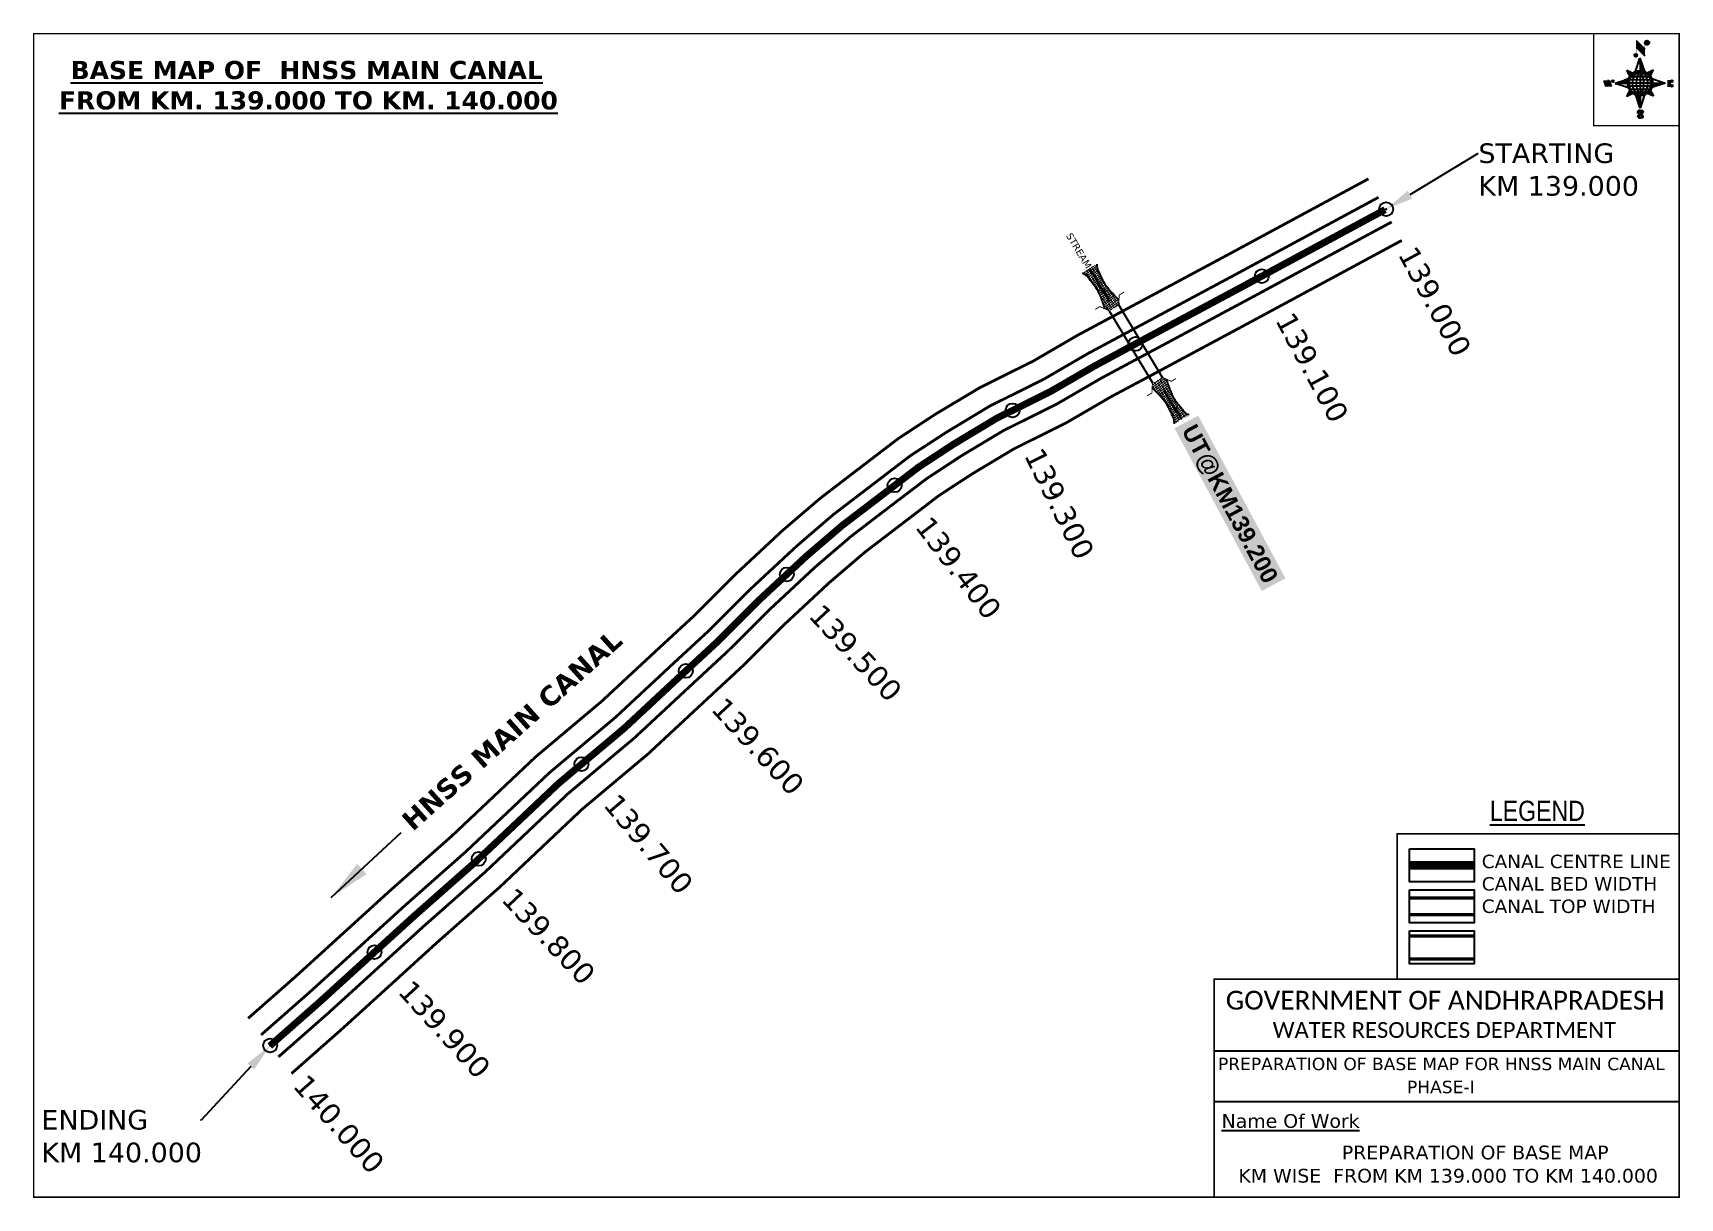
# Model space of a CAD drawing. Header units: inches. Extents: x 762559 to 763736, y 1686900 to 1687732.
import ezdxf
from ezdxf import colors
from ezdxf.entities.mleader import LeaderData, LeaderLine
from ezdxf.enums import TextEntityAlignment as Align
from ezdxf.math import Vec2, Vec3

# ---------------------------------------------------------------- set-up
doc = ezdxf.new("R2010")
doc.units = ezdxf.units.IN
doc.header["$MEASUREMENT"] = 0
doc.header["$PDMODE"] = 32
doc.header["$PDSIZE"] = 10
doc.linetypes.add('HIDDEN2', pattern=[0.1875, 0.125, -0.0625])
for name, color, linetype in [('AQUADUCT', 1, 'Continuous'), ('bord', 1, 'Continuous'), ('CANAL1', 1, 'Continuous'), ('CSMark', 72, 'Continuous'), ('DCBMS', 232, 'Continuous'), ('PAGE', 7, 'Continuous'), ('STRUCTURE', 5, 'Continuous'), ('TEXT', 7, 'Continuous')]:
    doc.layers.add(name, color=color, linetype=linetype)
doc.styles.add('ARIALN', font='ARIALN_1.TTF')
doc.styles.get("Standard").update_dxf_attribs({"font": 'verdana_0.ttf'})
doc.dimstyles.get("Standard").update_dxf_attribs({"dimtxt": 0.18, "dimasz": 0.18, "dimexe": 0.18, "dimexo": 0.0625, "dimgap": 0.09, "dimtad": 0, "dimtih": 1, "dimtoh": 1, "dimdec": 4, "dimzin": 0, "dimdsep": 46, "dimtxsty": 'Standard', "dimcen": 0.09, "dimadec": 0, "dimazin": 0, "dimtfac": 1, "dimtdec": 4, "dimtofl": 0, "dimtmove": 0, "dimatfit": 3, "dimfxl": 0, "dimtolj": 1, "dimtzin": 0, "dimarcsym": 0})
pattern_1 = [(267.297113149, (-8720374.938, 50637915.138), (10.5367255337, -0.497431438), [])]
pattern_2 = [(357.297113149, (-8720374.938, 50637915.138), (0.497431438, 10.5367255337), [])]

# ---------------------------------------------------------------- blocks, each defined once
blk = doc.blocks.new('*X16')
at = {"color": 0, "linetype": 'Continuous'}
for p, q in [((6321.6, 240.5), (6322.3, 241.2)), ((6321.6, 240.3), (6322.3, 241)), ((6321.6, 240.1), (6322.3, 240.8)), ((6321.6, 239.9), (6322.4, 240.7)), ((6321.6, 239.8), (6322.4, 240.6)), ((6321.6, 239.6), (6322.5, 240.5)), ((6321.6, 239.4), (6322.5, 240.3)), ((6321.6, 239.2), (6322.6, 240.2)), ((6321.7, 239.1), (6322.6, 240.1)), ((6321.8, 240.8), (6322.4, 241.4)), ((6321.8, 239), (6322.7, 240)), ((6321.8, 239), (6322.8, 239.9)), ((6321.9, 238.9), (6322.9, 239.8)), ((6322, 238.8), (6323, 239.7)), ((6322.1, 241.3), (6322.4, 241.6)), ((6322.1, 238.7), (6323.1, 239.6)), ((6322.2, 238.6), (6323.1, 239.6)), ((6322.3, 238.5), (6323.2, 239.5)), ((6322.4, 238.5), (6323.3, 239.4)), ((6322.5, 238.4), (6323.4, 239.3)), ((6322.7, 238.4), (6323.6, 239.3)), ((6322.8, 238.3), (6323.7, 239.2)), ((6322.9, 238.3), (6323.8, 239.1)), ((6323.1, 238.2), (6323.9, 239.1)), ((6323.2, 238.2), (6324, 239)), ((6323.3, 238.2), (6324.2, 239)), ((6323.5, 238.1), (6324.3, 238.9)), ((6323.7, 238.1), (6324.4, 238.9)), ((6323.8, 238.1), (6324.6, 238.8)), ((6324.1, 238.2), (6324.7, 238.8)), ((6324.3, 238.3), (6324.9, 238.8)), ((6324.6, 238.3), (6325.1, 238.8)), ((6324.8, 238.4), (6325.2, 238.8)), ((6325.1, 238.5), (6325.4, 238.8)), ((6325.4, 238.6), (6325.6, 238.8))]:
    blk.add_line(p, q, dxfattribs=at)
blk = doc.blocks.new('*X15')
at = {"color": 0, "linetype": 'Continuous'}
for p, q in [((6324.4, 240.3), (6324.5, 240.4)), ((6324.6, 240.3), (6324.8, 240.5)), ((6324.7, 240.2), (6325, 240.5)), ((6324.8, 240.2), (6325.2, 240.6)), ((6325, 240.1), (6325.5, 240.6)), ((6325.1, 240.1), (6325.6, 240.6)), ((6325.2, 240), (6325.8, 240.6)), ((6325.3, 240), (6326, 240.6)), ((6325.4, 239.9), (6326.1, 240.6)), ((6325.5, 239.8), (6326.2, 240.5)), ((6325.6, 239.8), (6326.3, 240.5)), ((6325.7, 239.7), (6326.5, 240.4)), ((6325.9, 239.6), (6326.6, 240.3)), ((6326, 239.5), (6326.7, 240.3)), ((6326, 239.4), (6326.8, 240.2)), ((6326.1, 239.3), (6327, 240.2)), ((6326.2, 239.3), (6327.1, 240.1)), ((6326.3, 239.2), (6327.1, 240)), ((6326.4, 239.1), (6327.2, 239.9)), ((6326.5, 239), (6327.3, 239.8)), ((6326.5, 238.9), (6327.4, 239.7)), ((6326.6, 238.8), (6327.5, 239.6)), ((6326.7, 238.7), (6327.5, 239.5)), ((6326.8, 238.6), (6327.6, 239.4)), ((6326.8, 238.5), (6327.7, 239.3)), ((6326.8, 236.5), (6327.4, 237)), ((6326.9, 238.3), (6327.8, 239.2)), ((6326.9, 238.2), (6327.9, 239.1)), ((6326.9, 236.8), (6327.6, 237.4)), ((6327, 238.1), (6327.8, 239)), ((6327, 237.9), (6327.8, 238.8)), ((6327, 237.8), (6327.8, 238.6)), ((6327, 237.6), (6327.8, 238.4)), ((6327, 237.4), (6327.8, 238.2)), ((6327, 237.3), (6327.8, 238)), ((6327, 237.1), (6327.8, 237.9))]:
    blk.add_line(p, q, dxfattribs=at)
blk = doc.blocks.new('H')
at = {"layer": 'bord', "extrusion": (0.000427885, 0.004792, 0.999988)}
h = blk.add_hatch(dxfattribs=at)
h.set_pattern_fill('LINE', color=8, scale=84.387686, angle=-2.7029, style=0)
h.set_pattern_definition(pattern_2)
h.paths.add_polyline_path([(-492, 786, -0.090992), (-448, 775), (-486, 912)])
h = blk.add_hatch(dxfattribs=at)
h.set_pattern_fill('LINE', color=8, scale=84.387686, angle=-92.7029, style=0)
h.set_pattern_definition(pattern_1)
h.paths.add_polyline_path([(-625, 665, -0.090992), (-615, 710), (-751, 671)])
h = blk.add_hatch(dxfattribs=at)
h.set_pattern_fill('LINE', color=8, scale=84.387686, angle=-2.7029, style=0)
h.set_pattern_definition(pattern_2)
h.paths.add_polyline_path([(-504, 533, -0.090992), (-549, 543), (-510, 406)])
h = blk.add_hatch(dxfattribs=at)
h.set_pattern_fill('LINE', color=8, scale=84.387686, angle=-92.7029, style=0)
h.set_pattern_definition(pattern_1)
h.paths.add_polyline_path([(-246, 647), (-372, 653, -0.090992), (-382, 609)])
for p, q in [((-519, 1020, -1217), (-435, 927, -1216)), ((-516, 1087, -1217), (-432, 994, -1217)), ((-538, 774, -1216), (-487, 906, -1216)), ((-487, 906, -1216), (-493, 780, -1216)), ((-487, 906, -1216), (-448, 769, -1216)), ((-865, 701, -1215), (-847, 638, -1215)), ((-847, 700, -1215), (-829, 637, -1215)), ((-829, 699, -1215), (-811, 636, -1215)), ((-829, 699, -1215), (-811, 698, -1215)), ((-811, 698, -1215), (-794, 635, -1215)), ((-752, 665, -1215), (-615, 704, -1215)), ((-627, 794, -1216), (-567, 760, -1216)), ((-627, 794, -1216), (-584, 747, -1215)), ((-599, 731, -1215), (-627, 794, -1216)), ((-421, 753, -1216), (-359, 781, -1216)), ((-359, 781, -1216), (-405, 739, -1216)), ((-359, 781, -1216), (-392, 721, -1215)), ((-379, 693, -1215), (-246, 641, -1215)), ((-213, 669, -1215), (-217, 601, -1215)), ((-752, 665, -1215), (-625, 659, -1215)), ((-619, 614, -1215), (-752, 665, -1215)), ((-639, 526, -1214), (-606, 585, -1215)), ((-639, 526, -1214), (-593, 568, -1215)), ((-577, 553, -1215), (-639, 526, -1214)), ((-511, 400, -1214), (-549, 537, -1214)), ((-460, 533, -1215), (-511, 400, -1214)), ((-505, 527, -1214), (-511, 400, -1214)), ((-371, 513, -1214), (-431, 546, -1215)), ((-371, 513, -1214), (-414, 560, -1215)), ((-399, 576, -1215), (-371, 513, -1214)), ((-246, 641, -1215), (-383, 603, -1215)), ((-373, 647, -1215), (-246, 641, -1215)), ((-197, 600, -1215), (-194, 668, -1215))]:
    blk.add_line(p, q, dxfattribs=at)
at = {"layer": 'bord', "color": 8, "linetype": 'ByBlock', "extrusion": (0.000427885, 0.004792, 0.999988)}
for p, q in [((-375, 679, -1215), (-620, 691, -1215)), ((-386, 711, -1215), (-605, 722, -1215)), ((-411, 744, -1216), (-578, 752, -1216)), ((-493, 780, -1216), (-505, 527, -1214)), ((-373, 647, -1215), (-625, 659, -1215)), ((-378, 616, -1215), (-623, 628, -1215)), ((-392, 585, -1215), (-611, 595, -1215)), ((-420, 555, -1215), (-587, 562, -1215))]:
    blk.add_line(p, q, dxfattribs=at)
at = {"layer": 'bord', "extrusion": (0.000427885, 0.004792, 0.999988), "elevation": -1212}
for points, const_width in [([(-522, 960), (-516, 1093)], 1.61), ([(-434, 933), (-428, 1066)], 1.61), ([(-870, 707), (-846, 706)], 0.642), ([(-829, 643), (-821, 678)], 0.642), ([(-793, 641), (-782, 694)], 0.642), ([(-223, 676), (-174, 673)], 0.706), ([(-829, 643), (-855, 644)], 0.642), ([(-811, 642), (-784, 641)], 0.642), ([(-177, 605), (-226, 607)], 0.706), ([(-195, 645), (-185, 644)], 0.706)]:
    blk.add_lwpolyline(points, dxfattribs=dict(at, const_width=const_width))
for points, const_width in [([(-414, 1073, 1), (-398, 1058, 1)], 22.3), ([(-530, 950, 1), (-520, 939, 1)], 14.8), ([(-776, 697, 1), (-769, 690, 1)], 8.9), ([(-180, 618, 1), (-173, 611, 1)], 9.79), ([(-178, 667, 1), (-171, 660, 1)], 9.79), ([(-490, 362, 1), (-498, 369, 1)], 11.1), ([(-525, 322, 1), (-533, 329, 1)], 11.1)]:
    blk.add_lwpolyline(points, format="xyb", close=True, dxfattribs=dict(at, const_width=const_width))
for points in [[(-537, 317), (-531, 310), (-520, 307), (-505, 307), (-494, 310), (-486, 318), (-487, 326), (-491, 333), (-494, 336), (-503, 341), (-522, 347), (-530, 352), (-534, 355), (-537, 363), (-537, 373), (-530, 381), (-520, 384), (-504, 384), (-493, 380), (-487, 373)], [(-522, 348), (-526, 354), (-528, 361), (-528, 371), (-526, 375), (-521, 381), (-515, 384)], [(-505, 307), (-499, 312), (-497, 319), (-497, 327), (-501, 335), (-509, 343)]]:
    blk.add_lwpolyline(points, dxfattribs=at)
at = {"layer": 'bord', "extrusion": (0.000427885, 0.004792, 0.999988)}
for centre, radius in [((-406, 1065, -1212), 22.3), ((-525, 944, -1212), 14.8), ((-773, 694, -1212), 8.9), ((-498, 659, -1212), 127), ((-177, 615, -1212), 9.79), ((-174, 663, -1212), 9.79), ((-494, 365, -1212), 11.1), ((-529, 325, -1212), 11.1)]:
    blk.add_circle(centre, radius, dxfattribs=at)
at = {"layer": 'bord', "color": 8, "linetype": 'ByBlock', "extrusion": (0.000427885, 0.004792, 0.999988)}
for centre, radius, start, end in [((-482, 658, -1212), 128, 94.9254, 259.6691), ((-437, 656, -1212), 141, 113.2864, 241.308), ((-316, 651, -1212), 222, 142.5892, 212.0053), ((-560, 662, -1212), 141, 293.2864, 61.308), ((-681, 668, -1212), 222, 322.5892, 32.0053), ((-515, 660, -1212), 128, 274.9254, 79.6691)]:
    blk.add_arc(centre, radius, start, end, dxfattribs=at)
at = {"layer": 'bord', "extrusion": (0.000427885, 0.004792, 0.999988)}
for points in [[(-516, 1093, -1212), (-431, 1000, -1212), (-519, 1026, -1212), (-434, 933, -1212)], [(-864, 707, -1212), (-846, 706, -1212), (-846, 644, -1212), (-829, 643, -1212)], [(-829, 705, -1212), (-811, 704, -1212), (-811, 642, -1212), (-793, 641, -1212)], [(-193, 674, -1212), (-197, 606, -1212), (-213, 675, -1212), (-216, 607, -1212)]]:
    blk.add_solid(points, dxfattribs=at)
at = {"layer": 'bord', "extrusion": (0.000427885, 0.004792, 0.999988), "xscale": 7.977342409717546, "yscale": 7.977342408231451, "zscale": 7.977342408476333, "rotation": 138.0840426661453}
for name, p in [('*X15', (38301, -31929, -1212)), ('*X16', (38314, -31951, -1212))]:
    blk.add_blockref(name, p, dxfattribs=at)
blk = doc.blocks.new('UT')
at = {"layer": 'STRUCTURE'}
h = blk.add_hatch(dxfattribs=at)
h.set_pattern_fill('DASH', color=150, scale=8, angle=-39.6278, style=0)
h.set_pattern_definition([(320.372247933, (-4370.464, -6260.8811), (1.40800153113, 0.132407282), [1, -1])])
h.paths.add_polyline_path([(765163, 1700681.9), (765165.6, 1700680.6), (765167.2, 1700680.3), (765169.1, 1700680), (765172.4, 1700679.6), (765176.4, 1700679.3), (765179.5, 1700679.5), (765183.1, 1700679.9), (765187.7, 1700680.9), (765188.9, 1700681.2), (765193.1, 1700682.2), (765196.1, 1700680.2), (765196.1, 1700672.2), (765193.1, 1700670.2), (765190.5, 1700670.8), (765188.1, 1700671.3), (765185.5, 1700671.8), (765183.6, 1700672.1), (765181, 1700672.5), (765180.3, 1700672.5), (765178.5, 1700672.6), (765176.7, 1700672.6), (765174.6, 1700672.5), (765172.5, 1700672.3), (765170.4, 1700672), (765168.5, 1700671.7), (765166.1, 1700671.2), (765165, 1700670.8), (765163, 1700669.7)])
h.paths.add_polyline_path([(765259.1, 1700682.2), (765256.1, 1700680.2), (765256.1, 1700672.2), (765259.1, 1700670.2), (765261.9, 1700671), (765264.4, 1700671.6), (765266.4, 1700672), (765269.1, 1700672.5), (765272.7, 1700673), (765276.1, 1700673.1), (765278.6, 1700672.9), (765281.2, 1700672.7), (765283.9, 1700672.3), (765286.4, 1700671.9), (765288, 1700671.3), (765289.2, 1700670.6), (765289.1, 1700682.7), (765287.6, 1700681.8), (765285.7, 1700681.2), (765283, 1700680.7), (765281.2, 1700680.4), (765276.7, 1700679.9), (765272.7, 1700679.9), (765268.7, 1700680.3), (765264.8, 1700681), (765261.2, 1700681.7)])
at = {"layer": 'STRUCTURE', "color": 150, "const_width": 0.628}
for points in [[(765190.1, 1700688.2), (765190.1, 1700684.2), (765196.1, 1700680.2), (765256.1, 1700680.2), (765262.1, 1700684.2), (765262.1, 1700688.2)], [(765190.1, 1700664.2), (765190.1, 1700668.2), (765196.1, 1700672.2), (765256.1, 1700672.2), (765262.1, 1700668.2), (765262.1, 1700664.2)]]:
    blk.add_lwpolyline(points, dxfattribs=at)
at = {"layer": 'STRUCTURE', "color": 150}
for points in [[(765196.1, 1700680.2), (765256.1, 1700680.2)], [(765196.1, 1700672.2), (765256.1, 1700672.2)], [(765196.1, 1700672.2), (765256.1, 1700672.2)]]:
    blk.add_lwpolyline(points, dxfattribs=at)
at = {"layer": 'STRUCTURE', "color": 0}
blk.add_circle((765226.1, 1700676.2), 1.89, dxfattribs=at)
at = {"layer": 'STRUCTURE', "color": 150}
for points in [[(765163, 1700681.9), (765164.4, 1700681.1), (765167.9, 1700680.2), (765171.2, 1700679.8), (765176.1, 1700679.4), (765184.7, 1700680.3), (765193.1, 1700682.2)], [(765289.1, 1700682.7), (765287.8, 1700681.9), (765284.3, 1700680.9), (765280.9, 1700680.4), (765276.1, 1700679.8), (765267.4, 1700680.5), (765259.1, 1700682.2)], [(765163, 1700669.7), (765164.3, 1700670.6), (765167.8, 1700671.6), (765171.2, 1700672.1), (765176, 1700672.6), (765184.7, 1700672), (765193.1, 1700670.2)], [(765289.2, 1700670.6), (765287.8, 1700671.4), (765284.2, 1700672.3), (765280.9, 1700672.7), (765276.1, 1700673.1), (765267.4, 1700672.2), (765259.1, 1700670.2)]]:
    blk.add_spline(points, degree=3, dxfattribs=at)
at = {"layer": 'STRUCTURE', "color": 0}
blk.add_text('STREAM', height=5, dxfattribs=at).set_placement((765148.2, 1700675.8), align=Align.MIDDLE_CENTER)
for points in [[(765190.9, 1700676), (765164.2, 1700675.8)], [(765289.3, 1700676.7), (765265.4, 1700676.4)]]:
    blk.add_leader(points, dimstyle='Standard', override={"dimasz": 10, "dimgap": 0.09, "dimtad": 0}, dxfattribs=at)

msp = doc.modelspace()

# ---------------------------------------------------------------- linework, layer by layer
at = {"color": 3}
for p in [(763525.6, 1687606.2), (763436.8, 1687558.4), (763258.8, 1687462.5), (763174.6, 1687409), (763097.6, 1687345.4), (763025.4, 1687276.4), (762950.9, 1687209.9), (762877.5, 1687142.2), (762803.1, 1687075.6), (762728.6, 1687008.9)]:
    msp.add_point(p, dxfattribs=at)
at = {"layer": 'CANAL1', "color": 200, "const_width": 2}
for points in [[(763513, 1687627.9), (763410.6, 1687572.6), (763334.8, 1687532), (763305.3, 1687516.2), (763273.7, 1687497.8), (763235.5, 1687478.8), (763203.4, 1687459.6), (763177.2, 1687442.4), (763144.2, 1687417.2), (763121.4, 1687399.7), (763094.5, 1687376.7), (763061.1, 1687345.6), (763031.4, 1687315.9), (763005.8, 1687292.3), (762965.2, 1687254.6), (762918, 1687214.9), (762858.7, 1687158.9), (762814.5, 1687119.8), (762746.9, 1687058.3), (762712.8, 1687028.3)], [(763536.8, 1687583.9), (763434.3, 1687528.6), (763358.5, 1687487.9), (763329.6, 1687472.5), (763297.4, 1687453.8), (763259.5, 1687434.9), (763230, 1687417.2), (763206.1, 1687401.6), (763174.6, 1687377.5), (763152.9, 1687360.9), (763127.8, 1687339.4), (763095.8, 1687309.6), (763066, 1687279.9), (763039.8, 1687255.6), (762998.4, 1687217.1), (762951.3, 1687177.6), (762892.5, 1687122), (762847.9, 1687082.6), (762780.2, 1687021), (762743.8, 1686988.9)]]:
    msp.add_lwpolyline(points, dxfattribs=at)
at = {"layer": 'CANAL1', "color": 5, "const_width": 2}
for points in [[(763520.2, 1687614.7), (763417.7, 1687559.4), (763341.9, 1687518.8), (763312.6, 1687503.1), (763280.8, 1687484.6), (763242.7, 1687465.7), (763211.4, 1687446.8), (763185.9, 1687430.2), (763153.3, 1687405.3), (763130.8, 1687388.1), (763104.5, 1687365.5), (763071.5, 1687334.8), (763041.8, 1687305.1), (763016, 1687281.3), (762975.2, 1687243.3), (762928, 1687203.7), (762868.8, 1687147.8), (762824.5, 1687108.6), (762756.9, 1687047.1), (762722.1, 1687016.5)], [(762734.5, 1687000.8), (762770.2, 1687032.2), (762837.9, 1687093.8), (762882.3, 1687133), (762941.3, 1687188.8), (762988.4, 1687228.3), (763029.6, 1687266.6), (763055.6, 1687290.7), (763085.4, 1687320.4), (763117.8, 1687350.6), (763143.4, 1687372.5), (763165.4, 1687389.4), (763197.5, 1687413.8), (763222, 1687429.9), (763252.3, 1687448.1), (763290.3, 1687467), (763322.3, 1687485.6), (763351.4, 1687501.2), (763427.1, 1687541.8), (763529.6, 1687597.1)]]:
    msp.add_lwpolyline(points, dxfattribs=at)
at = {"layer": 'CANAL1', "color": 1, "linetype": 'HIDDEN2', "ltscale": 100, "const_width": 5}
msp.add_lwpolyline([(763524.9, 1687605.9), (763422.4, 1687550.6), (763346.6, 1687510), (763317.5, 1687494.3), (763285.6, 1687475.8), (763247.5, 1687456.9), (763216.7, 1687438.4), (763191.7, 1687422), (763159.4, 1687397.3), (763137.1, 1687380.3), (763111.2, 1687358.1), (763078.4, 1687327.6), (763048.7, 1687297.9), (763022.8, 1687274), (762981.8, 1687235.8), (762934.7, 1687196.2), (762875.6, 1687140.4), (762831.2, 1687101.2), (762763.6, 1687039.7), (762728.3, 1687008.6)], dxfattribs=at)
at = {"layer": 'CANAL1', "color": 1, "linetype": 'HIDDEN2', "ltscale": 100, "const_width": 6, "elevation": -0.4}
msp.add_lwpolyline([(763588.5, 1687137.6), (763542.4, 1687137.6)], dxfattribs=at)
at = {"layer": 'CANAL1', "color": 5, "const_width": 2.4, "elevation": -0.4}
for points in [[(763588.5, 1687114.3), (763542.4, 1687114.3)], [(763588.5, 1687102.3), (763542.4, 1687102.3)]]:
    msp.add_lwpolyline(points, dxfattribs=at)
at = {"layer": 'CANAL1', "color": 200, "const_width": 2.4, "elevation": -0.4}
for points in [[(763588.5, 1687087.1), (763542.4, 1687087.1)], [(763588.5, 1687070.6), (763542.4, 1687070.6)]]:
    msp.add_lwpolyline(points, dxfattribs=at)
at = {"layer": 'PAGE', "const_width": 1}
msp.add_lwpolyline([(762559.7, 1686900.6), (763734.9, 1686900.6), (763734.9, 1687731.6), (762559.7, 1687731.6), (762559.7, 1686900.6)], dxfattribs=at)
at = {"layer": 'PAGE'}
for points, const_width in [([(763734.9, 1687731.6), (763673.8, 1687731.6), (763673.8, 1687665.8), (763734.9, 1687665.8)], 1), ([(763734.9, 1687056.2), (763533.6, 1687056.2), (763533.6, 1687160), (763734.9, 1687160)], 1.2), ([(763402.8, 1687056.2), (763734.9, 1687056.2), (763734.9, 1686900.6), (763402.8, 1686900.6)], 1.2)]:
    msp.add_lwpolyline(points, close=True, dxfattribs=dict(at, const_width=const_width))
at = {"layer": 'PAGE', "elevation": -0.4}
for points in [[(763542.4, 1687149.4), (763588.5, 1687149.4), (763588.5, 1687125.8), (763542.4, 1687125.8)], [(763542.4, 1687120.1), (763588.5, 1687120.1), (763588.5, 1687096.6), (763542.4, 1687096.6)], [(763542.4, 1687090.8), (763588.5, 1687090.8), (763588.5, 1687067.3), (763542.4, 1687067.3)]]:
    msp.add_lwpolyline(points, close=True, dxfattribs=at)
at = {"layer": 'PAGE'}
for points in [[(763402.8, 1687005.2), (763734.9, 1687005.2)], [(763402.8, 1686968.9), (763734.9, 1686968.9)]]:
    msp.add_lwpolyline(points, dxfattribs=at)
at = {"layer": 'STRUCTURE', "color": 0}
msp.add_point((763346.6, 1687510), dxfattribs=at)

# ---------------------------------------------------------------- block references
at = {"layer": 'AQUADUCT', "color": 1, "xscale": 0.0703495379661093, "yscale": 0.07034953800030053, "zscale": 0.07034953795990817, "rotation": 3.078330607406165}
msp.add_blockref('H', (763744.5, 1687652.2, 85.4), dxfattribs=at)
at = {"layer": 'STRUCTURE', "color": 0, "rotation": 300.992402833334}
msp.add_blockref('UT', (-1088567.1, 1467769.3), dxfattribs=at)

# ---------------------------------------------------------------- texts
at = {"layer": 'CANAL1', "insert": (762820.4, 1687171.2), "char_height": 14, "width": 205.129, "attachment_point": 1, "rotation": 41.8529}
msp.add_mtext('\\pi0.96322;{\\fVerdana|b1|i0|c0|p34;HNSS MAIN CANAL}', dxfattribs=at)
at = {"layer": 'CSMark', "color": 1}
for s, rotation, p in [('139.000', 298.3259, (763540.3, 1687577.8)), ('139.100', 298.3259, (763452.7, 1687530.6)), ('139.300', 296.4373, (763273.4, 1687434)), ('139.400', 307.3386, (763194.5, 1687383.9)), ('139.500', 312.9684, (763117.8, 1687320.5)), ('139.600', 312.6945, (763048.2, 1687253.9)), ('139.700', 310.0202, (762971.6, 1687185.4)), ('139.800', 313.3746, (762898.4, 1687117.9)), ('139.900', 312.2991, (762824.6, 1687052)), ('140.000', 311.3475, (762749.7, 1686984.8))]:
    msp.add_text(s, height=15, rotation=rotation, dxfattribs=at).set_placement(p, align=Align.MIDDLE_LEFT)
at = {"layer": 'PAGE', "extrusion": (0.000201441, 0.004807, 0.999988), "style": 'ARIALN'}
msp.add_text('%%ULEGEND', height=14.4, rotation=359.9999, dxfattribs=at).set_placement((763633.6, 1687156.3, 8263.8), align=Align.MIDDLE)
at = {"layer": 'PAGE', "extrusion": (0.000201441, 0.004807, 0.999988)}
for s, height, p in [('PREPARATION OF BASE MAP FOR HNSS MAIN CANAL', 8.878, (763405.5, 1686971.1, 8262.9)), ('%%UName Of Work', 9.822, (763408.1, 1686929.9, 8261.5))]:
    msp.add_text(s, height=height, rotation=359.9999, dxfattribs=at).set_placement(p)
for s, height, p in [('PHASE-I', 8.88, (763564.6, 1686959.1, 8262.8)), ('PREPARATION OF BASE MAP', 9.822, (763589.2, 1686912.3, 8261.6)), ('KM WISE  FROM KM 139.000 TO KM 140.000', 9.822, (763569.9, 1686895.7, 8261.6))]:
    msp.add_text(s, height=height, rotation=359.9999, dxfattribs=at).set_placement(p, align=Align.MIDDLE_CENTER)
at = {"layer": 'PAGE', "extrusion": (0.000201441, 0.004807, 0.999988), "attachment_point": 1, "text_direction": (1, -1e-06, -0.000201)}
for s, insert, char_height, width in [('CANAL CENTRE LINE CANAL BED WIDTH {\\H2.3741x; }CANAL TOP WIDTH{\\H1.9188x; }', (763593.9, 1687145.2, -0.4), 9.6, 168.926), ('\\pi3.5885;{\\fCalibri|b0|i0|c0|p34;\\H1.3333x;GOVERNMENT OF ANDHRAPRADESH\\P\\pi37.073;\\H0.83998x;WATER RESOURCES DEPARTMENT}', (763407.5, 1687048, -1.3), 10.059, 321.276)]:
    msp.add_mtext(s, dxfattribs=dict(at, insert=insert, char_height=char_height, width=width))
at = {"layer": 'STRUCTURE', "color": 5, "insert": (763389.9, 1687453.9), "char_height": 12, "width": 124.655, "attachment_point": 1, "rotation": 298.2031, "bg_fill": 1, "box_fill_scale": 1.3, "bg_fill_color": 7, "bg_fill_true_color": 16777215, "bg_fill_transparency": 4390977}
msp.add_mtext('{\\fArial|b1|i0|c0|p34;UT@KM139.200}', dxfattribs=at)
at = {"layer": 'TEXT', "color": 1, "insert": (762564.3, 1687712.1), "char_height": 13, "width": 379.826, "attachment_point": 1}
msp.add_mtext('\\pi21.755;{\\fVerdana|b1|i0|c0|p34;\\LBASE MAP OF  HNSS MAIN CANAL \\P\\pi13.452;FROM KM. 139.000 TO KM. 140.000}', dxfattribs=at)

# ---------------------------------------------------------------- leaders
at = {"layer": 'CANAL1'}
msp.add_leader([(762772.1, 1687114.6), (762822.1, 1687161)], dimstyle='Standard', override={"dimasz": 30, "dimgap": 0.09, "dimtad": 0}, dxfattribs=at)
at = {"layer": 'DCBMS', "color": 5}
ml = msp.add_multileader_mtext('Standard', dxfattribs=at)
ml.set_content('STARTING\\PKM 139.000', color=5)
ml.set_leader_properties()
ml.build(insert=Vec2(0, 0))
ml.multileader.update_dxf_attribs({"dogleg_length": 0.36, "arrow_head_size": 20})
ctx = ml.context
ctx.base_point, ctx.char_height, ctx.arrow_head_size, ctx.landing_gap_size, ctx.plane_origin = Vec3(763591.4, 1687646), 14, 20, 0.09, Vec3(763775.3, 1687710.3)
notes = []
notes.append((ctx, [(1, (1, 1, 0), (763591, 1687646), (1, 0), 0.36, [(0, [(763525.6, 1687606.2)], 0, [])])]))
ctx.mtext.insert, ctx.mtext.flow_direction = Vec3(763591.5, 1687653.2), 5
ml = msp.add_multileader_mtext('Standard', dxfattribs=at)
ml.set_content('ENDING \\PKM 140.000', color=5)
ml.set_leader_properties()
ml.build(insert=Vec2(0, 0))
ml.multileader.update_dxf_attribs({"dogleg_length": 0.36, "arrow_head_size": 20})
ctx = ml.context
ctx.base_point, ctx.char_height, ctx.arrow_head_size, ctx.landing_gap_size, ctx.plane_origin = Vec3(762565.1, 1686955.7), 14, 20, 0.09, Vec3(762715.2, 1686877.4)
notes.append((ctx, [(0, (1, 1, 0), (762679.2, 1686955.7), (-1, 0), 0.36, [(0, [(762728.3, 1687008.6)], 0, [])])]))
ctx.mtext.insert, ctx.mtext.width, ctx.mtext.flow_direction = Vec3(762565.2, 1686962.9), 117.069, 5
for ctx, leaders in notes:
    for number, flags, end, landing, length, lines in leaders:
        leader = LeaderData()
        leader.index, (leader.has_last_leader_line, leader.has_dogleg_vector, leader.attachment_direction) = number, flags
        leader.last_leader_point, leader.dogleg_vector, leader.dogleg_length = Vec3(end), Vec3(landing), length
        for number, points, colour, breaks in lines:
            line = LeaderLine()
            line.index, line.vertices, line.color, line.breaks = number, Vec3.list(points), colors.encode_raw_color(colour), breaks
            leader.lines.append(line)
        ctx.leaders.append(leader)

doc.saveas('drawing.dxf')
